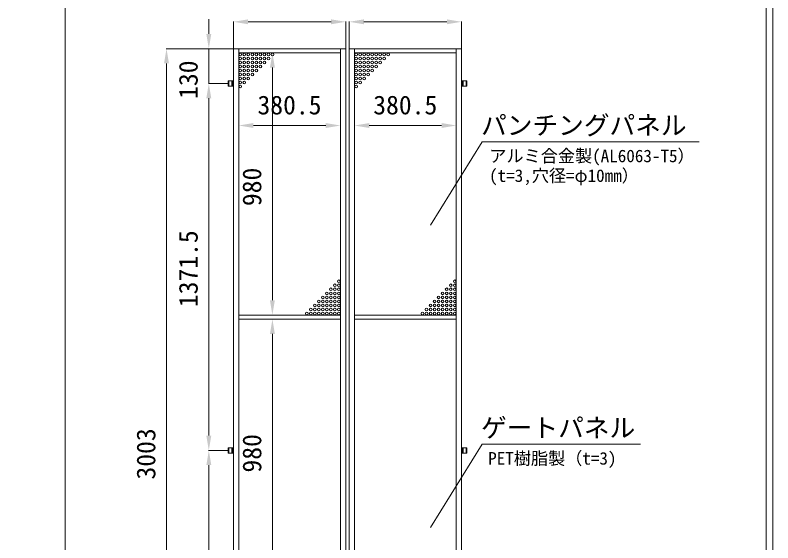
# Model space of a CAD drawing. Units: millimetres, scale not verified. Extents: x -69980 to -49855, y -14438 to 14438.
# Drawn here: x -52687 to -49855, y 6314 to 8286 of the extents above; entities that cross this region are included whole.
import ezdxf
from ezdxf.enums import TextEntityAlignment as Align

# ---------------------------------------------------------------- set-up
doc = ezdxf.new("R2010")
doc.units = ezdxf.units.MM
doc.header["$LTSCALE"] = 38
doc.linetypes.add('DASHED1', pattern=[1.8, 1.2, -0.6])
for name, color, linetype, lineweight in [('0-2_ACCG-3018', 7, 'Continuous', 18), ('0-A_図面枠', 7, 'Continuous', 18), ('0-B_寸法', 3, 'Continuous', 18), ('1-5_標準ﾊﾟﾈﾙ', 7, 'Continuous', 18), ('1-7_文字', 7, 'Continuous', 18)]:
    doc.layers.add(name, color=color, linetype=linetype, lineweight=lineweight)
doc.styles.add('ＭＳ ゴシック', font='')
doc.styles.get('ＭＳ ゴシック').set_extended_font_data('MS Gothic')

msp = doc.modelspace()

# ---------------------------------------------------------------- linework, layer by layer
at = {"layer": '0-2_ACCG-3018'}
for centre in [(-51845.3, 8139.45), (-51845.3, 8124.45), (-51830.3, 8139.45), (-51830.3, 8124.45), (-51815.3, 8139.45), (-51815.3, 8124.45), (-51800.3, 8139.45), (-51800.3, 8124.45), (-51785.3, 8139.45), (-51785.3, 8124.45), (-51770.3, 8139.45), (-51770.3, 8124.45), (-51755.3, 8139.45), (-51755.3, 8124.45), (-51740.3, 8139.45), (-51740.3, 8124.45), (-51725.3, 8139.45), (-51412.6, 8139.45), (-51412.6, 8124.45), (-51397.6, 8139.45), (-51397.6, 8124.45), (-51382.6, 8139.45), (-51382.6, 8124.45), (-51367.6, 8139.45), (-51367.6, 8124.45), (-51352.6, 8139.45), (-51352.6, 8124.45), (-51337.6, 8139.45), (-51337.6, 8124.45), (-51322.6, 8139.45), (-51322.6, 8124.45), (-51307.6, 8139.45), (-51307.6, 8124.45), (-51292.6, 8139.45), (-51845.3, 8109.45), (-51845.3, 8094.45), (-51830.3, 8109.45), (-51830.3, 8094.45), (-51815.3, 8109.45), (-51815.3, 8094.45), (-51800.3, 8109.45), (-51800.3, 8094.45), (-51785.3, 8109.45), (-51785.3, 8094.45), (-51770.3, 8109.45), (-51770.3, 8094.45), (-51755.3, 8109.45), (-51412.6, 8109.45), (-51412.6, 8094.45), (-51397.6, 8109.45), (-51397.6, 8094.45), (-51382.6, 8109.45), (-51382.6, 8094.45), (-51367.6, 8109.45), (-51367.6, 8094.45), (-51352.6, 8109.45), (-51352.6, 8094.45), (-51337.6, 8109.45), (-51337.6, 8094.45), (-51322.6, 8109.45), (-51845.3, 8079.45), (-51830.3, 8079.45), (-51815.3, 8079.45), (-51800.3, 8079.45), (-51785.3, 8079.45), (-51412.6, 8079.45), (-51397.6, 8079.45), (-51382.6, 8079.45), (-51367.6, 8079.45), (-51352.6, 8079.45), (-51845.3, 8064.45), (-51845.3, 8049.45), (-51830.3, 8064.45), (-51830.3, 8049.45), (-51815.3, 8064.45), (-51815.3, 8049.45), (-51800.3, 8064.45), (-51412.6, 8064.45), (-51412.6, 8049.45), (-51397.6, 8064.45), (-51397.6, 8049.45), (-51382.6, 8064.45), (-51382.6, 8049.45), (-51367.6, 8064.45), (-51845.3, 8034.45), (-51845.3, 8019.45), (-51830.3, 8034.45), (-51412.6, 8034.45), (-51412.6, 8019.45), (-51397.6, 8034.45), (-51491.8, 7276.45), (-51476.8, 7291.45), (-51476.8, 7276.45), (-51059.1, 7276.45), (-51044.1, 7291.45), (-51044.1, 7276.45), (-51521.8, 7246.45), (-51506.8, 7261.45), (-51506.8, 7246.45), (-51491.8, 7261.45), (-51491.8, 7246.45), (-51476.8, 7261.45), (-51476.8, 7246.45), (-51089.1, 7246.45), (-51074.1, 7261.45), (-51074.1, 7246.45), (-51059.1, 7261.45), (-51059.1, 7246.45), (-51044.1, 7261.45), (-51044.1, 7246.45), (-51551.8, 7216.45), (-51536.8, 7231.45), (-51536.8, 7216.45), (-51521.8, 7231.45), (-51521.8, 7216.45), (-51506.8, 7231.45), (-51506.8, 7216.45), (-51491.8, 7231.45), (-51491.8, 7216.45), (-51476.8, 7231.45), (-51476.8, 7216.45), (-51119.1, 7216.45), (-51104.1, 7231.45), (-51104.1, 7216.45), (-51089.1, 7231.45), (-51089.1, 7216.45), (-51074.1, 7231.45), (-51074.1, 7216.45), (-51059.1, 7231.45), (-51059.1, 7216.45), (-51044.1, 7231.45), (-51044.1, 7216.45), (-51566.8, 7201.45), (-51551.8, 7201.45), (-51536.8, 7201.45), (-51521.8, 7201.45), (-51506.8, 7201.45), (-51491.8, 7201.45), (-51476.8, 7201.45), (-51134.1, 7201.45), (-51119.1, 7201.45), (-51104.1, 7201.45), (-51089.1, 7201.45), (-51074.1, 7201.45), (-51059.1, 7201.45), (-51044.1, 7201.45), (-51596.8, 7171.45), (-51581.8, 7186.45), (-51581.8, 7171.45), (-51566.8, 7186.45), (-51566.8, 7171.45), (-51551.8, 7186.45), (-51551.8, 7171.45), (-51536.8, 7186.45), (-51536.8, 7171.45), (-51521.8, 7186.45), (-51521.8, 7171.45), (-51506.8, 7186.45), (-51506.8, 7171.45), (-51491.8, 7186.45), (-51491.8, 7171.45), (-51476.8, 7186.45), (-51476.8, 7171.45), (-51164.1, 7171.45), (-51149.1, 7186.45), (-51149.1, 7171.45), (-51134.1, 7186.45), (-51134.1, 7171.45), (-51119.1, 7186.45), (-51119.1, 7171.45), (-51104.1, 7186.45), (-51104.1, 7171.45), (-51089.1, 7186.45), (-51089.1, 7171.45), (-51074.1, 7186.45), (-51074.1, 7171.45), (-51059.1, 7186.45), (-51059.1, 7171.45), (-51044.1, 7186.45), (-51044.1, 7171.45)]:
    msp.add_circle(centre, 5, dxfattribs=at)
at = {"layer": '0-A_図面枠'}
for points in [[(-69980.2, 14437.5), (-49855.2, 14437.5), (-49855.2, 562.5), (-69980.2, 562.5)], [(-52500, 8998.83), (-49880.07, 8998.83), (-49880.07, 4814.17), (-52500, 4814.17)]]:
    msp.add_lwpolyline(points, close=True, dxfattribs=at)
at = {"layer": '0-B_寸法'}
for p, q in [((-51962.97, 8215.95), (-51962.97, 8270.95)), ((-51871.05, 8161.95), (-51871.05, 8262.5)), ((-51816.05, 8261.5), (-51506.05, 8261.5)), ((-51451.05, 8161.95), (-51451.05, 8262.5)), ((-51438.35, 8161.95), (-51438.35, 8262.5)), ((-51383.35, 8261.5), (-51073.35, 8261.5)), ((-51018.35, 8161.95), (-51018.35, 8262.5)), ((-51872.05, 8160.95), (-52122.1, 8160.95)), ((-51872.05, 8160.95), (-51963.97, 8160.95)), ((-51962.97, 8160.95), (-51962.97, 8030.95)), ((-51851.3, 8144.45), (-51851.3, 7872.82)), ((-51850.3, 8145.45), (-51724.3, 8145.45)), ((-51470.8, 8144.45), (-51470.8, 7872.82)), ((-51418.6, 8144.45), (-51418.6, 7872.82)), ((-51038.1, 8144.45), (-51038.1, 7872.82)), ((-52121.1, 8105.95), (-52121.1, 5212.95)), ((-51725.3, 8090.45), (-51725.3, 7220.45)), ((-51892.05, 8030.95), (-51963.97, 8030.95)), ((-51892.05, 8030.95), (-51963.97, 8030.95)), ((-51962.97, 7975.95), (-51962.97, 7920.95)), ((-51962.97, 7975.95), (-51962.97, 6714.45)), ((-51796.3, 7873.82), (-51525.8, 7873.82)), ((-51363.6, 7873.82), (-51093.1, 7873.82)), ((-51850.3, 7165.45), (-51724.3, 7165.45)), ((-51850.3, 7149.45), (-51724.3, 7149.45)), ((-51725.3, 7094.45), (-51725.3, 6224.45)), ((-51892.05, 6659.45), (-51963.97, 6659.45)), ((-51892.05, 6659.45), (-51963.97, 6659.45)), ((-51962.97, 6604.45), (-51962.97, 5342.95))]:
    msp.add_line(p, q, dxfattribs=at)
at = {"layer": '0-B_寸法', "color": 91}
for points in [[(-51816.05, 8270.65), (-51871.05, 8261.5), (-51816.05, 8252.33)], [(-51506.05, 8270.65), (-51451.05, 8261.5), (-51506.05, 8252.33)], [(-51383.35, 8270.65), (-51438.35, 8261.5), (-51383.35, 8252.33)], [(-51073.35, 8270.65), (-51018.35, 8261.5), (-51073.35, 8252.33)], [(-51972.15, 8215.95), (-51962.97, 8160.95), (-51953.8, 8215.95)], [(-52130.25, 8105.95), (-52121.1, 8160.95), (-52111.93, 8105.95)], [(-51734.45, 8090.45), (-51725.3, 8145.45), (-51716.12, 8090.45)], [(-51972.15, 7975.95), (-51962.97, 8030.95), (-51953.8, 7975.95)], [(-51972.15, 7975.95), (-51962.97, 8030.95), (-51953.8, 7975.95)], [(-51796.3, 7883), (-51851.3, 7873.82), (-51796.3, 7864.68)], [(-51525.8, 7883), (-51470.8, 7873.82), (-51525.8, 7864.68)], [(-51363.6, 7883), (-51418.6, 7873.82), (-51363.6, 7864.68)], [(-51093.1, 7883), (-51038.1, 7873.82), (-51093.1, 7864.68)], [(-51734.45, 7220.45), (-51725.3, 7165.45), (-51716.12, 7220.45)], [(-51734.45, 7094.45), (-51725.3, 7149.45), (-51716.12, 7094.45)], [(-51972.15, 6714.45), (-51962.97, 6659.45), (-51953.8, 6714.45)], [(-51972.15, 6604.45), (-51962.97, 6659.45), (-51953.8, 6604.45)]]:
    msp.add_solid(points, dxfattribs=at)
at = {"layer": '1-5_標準ﾊﾟﾈﾙ', "linetype": 'DASHED1'}
for p, q in [((-51888.05, 8040.95), (-51888.05, 8020.95)), ((-51877.05, 8040.95), (-51877.05, 8020.95)), ((-51012.35, 8040.95), (-51012.35, 8020.95)), ((-51001.35, 8040.95), (-51001.35, 8020.95)), ((-51888.05, 6669.45), (-51888.05, 6649.45)), ((-51877.05, 6669.45), (-51877.05, 6649.45)), ((-51012.35, 6669.45), (-51012.35, 6649.45)), ((-51001.35, 6669.45), (-51001.35, 6649.45))]:
    msp.add_line(p, q, dxfattribs=at)
at = {"layer": '1-5_標準ﾊﾟﾈﾙ'}
for p, q in [((-51874.83, 8040.95), (-51874.83, 8020.95)), ((-51014.55, 8040.95), (-51014.55, 8020.95)), ((-51874.83, 6669.45), (-51874.83, 6649.45)), ((-51014.55, 6669.45), (-51014.55, 6649.45))]:
    msp.add_line(p, q, dxfattribs=at)
for points in [[(-51871.05, 8160.95), (-51851.3, 8160.95), (-51851.3, 5157.95), (-51871.05, 5157.95)], [(-51470.8, 8160.95), (-51851.3, 8160.95), (-51851.3, 8145.45), (-51470.8, 8145.45)], [(-51451.05, 8160.95), (-51470.8, 8160.95), (-51470.8, 5157.95), (-51451.05, 5157.95)], [(-51438.35, 8160.95), (-51418.6, 8160.95), (-51418.6, 5157.95), (-51438.35, 5157.95)], [(-51418.6, 8160.95), (-51038.1, 8160.95), (-51038.1, 8145.45), (-51418.6, 8145.45)], [(-51018.35, 8160.95), (-51038.1, 8160.95), (-51038.1, 5157.95), (-51018.35, 5157.95)], [(-51470.8, 7165.45), (-51851.3, 7165.45), (-51851.3, 7149.45), (-51470.8, 7149.45)], [(-51418.6, 7165.45), (-51038.1, 7165.45), (-51038.1, 7149.45), (-51418.6, 7149.45)]]:
    msp.add_lwpolyline(points, close=True, dxfattribs=at)
for points in [[(-51871.05, 8020.95), (-51891.05, 8020.95), (-51891.05, 8040.95), (-51871.05, 8040.95)], [(-51018.35, 8020.95), (-50998.35, 8020.95), (-50998.35, 8040.95), (-51018.35, 8040.95)], [(-51871.05, 6649.45), (-51891.05, 6649.45), (-51891.05, 6669.45), (-51871.05, 6669.45)], [(-51018.35, 6649.45), (-50998.35, 6649.45), (-50998.35, 6669.45), (-51018.35, 6669.45)]]:
    msp.add_lwpolyline(points, dxfattribs=at)
at = {"layer": '1-7_文字'}
for p, q in [((-51134.65, 7501.43), (-50941.32, 7813)), ((-50941.32, 7813), (-50940.97, 7813)), ((-50940.97, 7813), (-50131.15, 7813)), ((-51135, 6370.82), (-50941.7, 6682.43)), ((-50941.7, 6682.43), (-50941.32, 6682.43)), ((-50941.32, 6682.43), (-50350.12, 6682.43))]:
    msp.add_line(p, q, dxfattribs=at)

# ---------------------------------------------------------------- texts
at = {"layer": '0-B_寸法', "style": 'ＭＳ ゴシック'}
for s, p in [('130', (-51983.38, 7973.35)), ('980', (-51745.7, 7572.57)), ('1371.5', (-51983.38, 7194.77)), ('3003', (-52141.5, 6550.38)), ('980', (-51745.7, 6576.57))]:
    msp.add_text(s, height=70.38, rotation=90, dxfattribs=at).set_placement(p, align=Align.BOTTOM_LEFT)
for p in [(-51781.2, 7894.22), (-51348.5, 7894.22)]:
    msp.add_text('380.5', height=70.38, dxfattribs=at).set_placement(p, align=Align.BOTTOM_LEFT)
at = {"layer": '1-7_文字', "style": 'ＭＳ ゴシック'}
for s, height, p in [('パンチングパネル', 70.38, (-50945.5, 7818.4)), ('アルミ合金製(AL6063-T5）', 46.92, (-50914.55, 7722.6)), ('(t=3,穴径=φ10mm）', 46.92, (-50915.65, 7648.93)), ('ゲートパネル', 70.38, (-50945.45, 6687.82)), ('PET樹脂製（t=3)', 46.92, (-50918.9, 6592.02))]:
    msp.add_text(s, height=height, dxfattribs=at).set_placement(p, align=Align.BOTTOM_LEFT)

doc.saveas('drawing.dxf')
